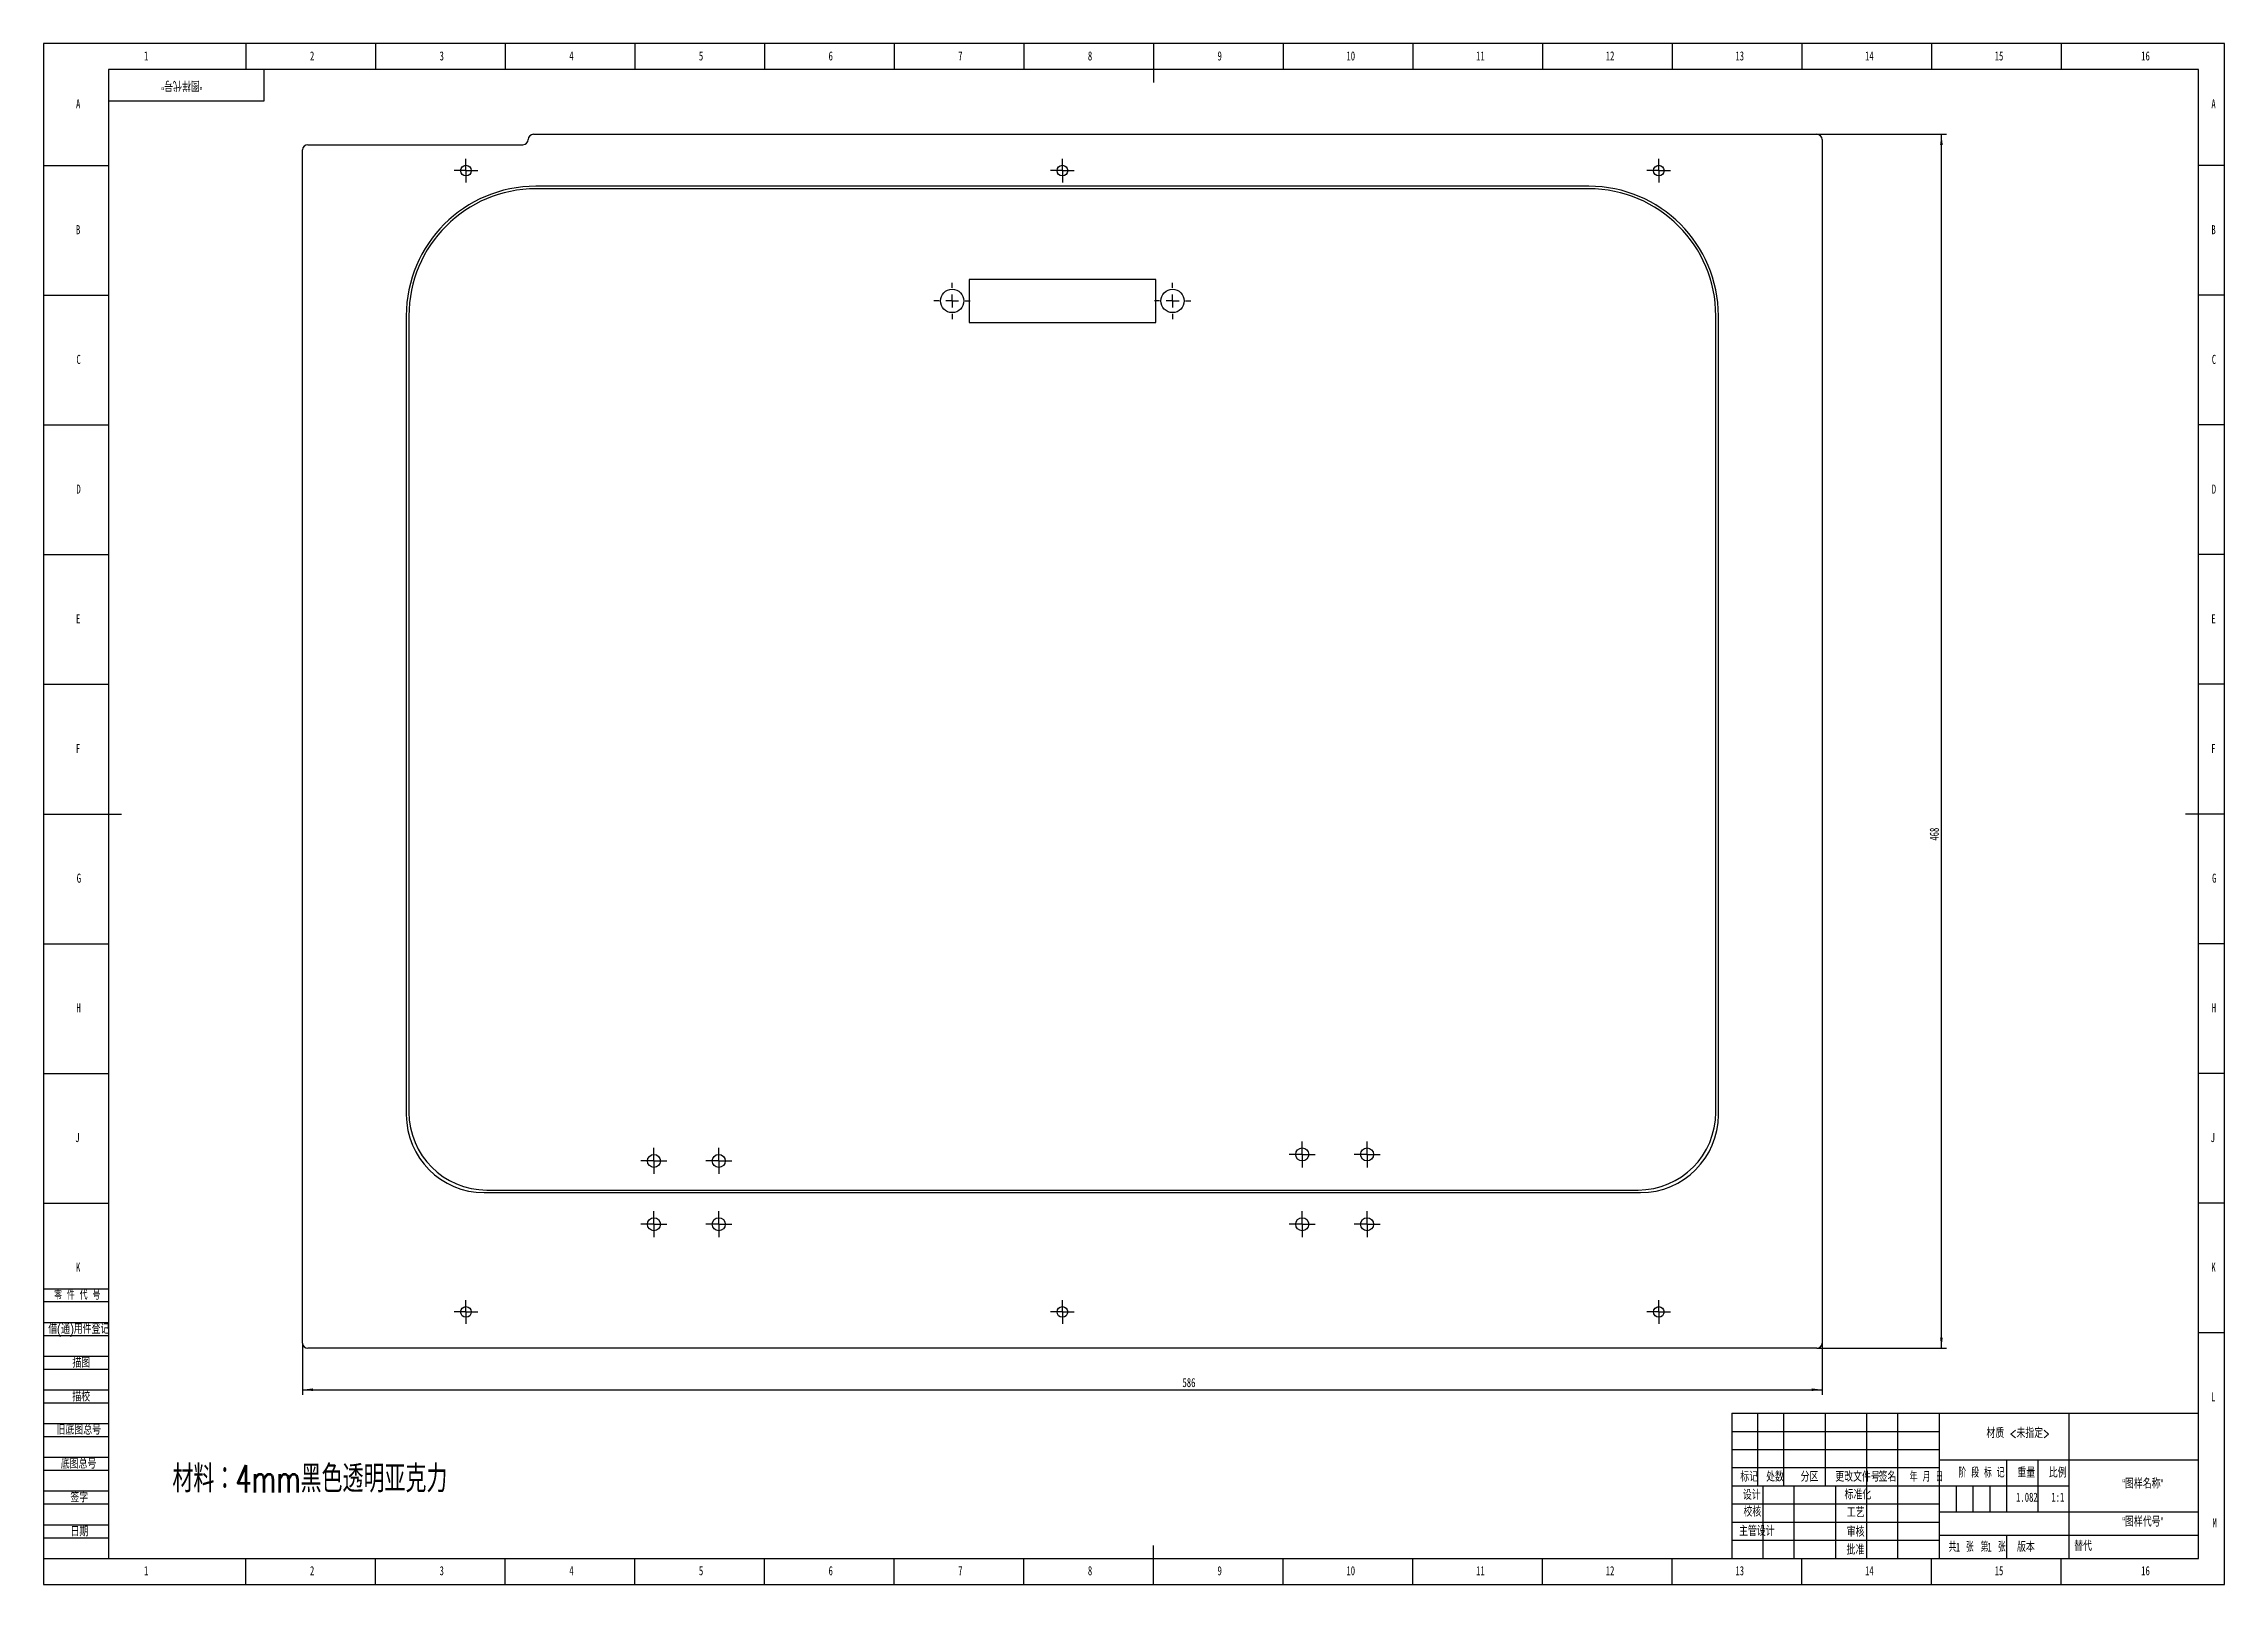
# Model space of a CAD drawing. Header units: millimetres. Extents: x 0 to 841, y 0 to 594.
import ezdxf

# ---------------------------------------------------------------- set-up
doc = ezdxf.new("R2010")
doc.units = ezdxf.units.MM
for name, color, linetype in [('10', 7, 'Continuous'), ('5', 7, 'Continuous'), ('SLD-0', 7, 'Continuous')]:
    doc.layers.add(name, color=color, linetype=linetype)
doc.styles.add('SLDTEXTSTYLE0', font='TXT', dxfattribs={"width": 0.7, "bigfont": 'bigfont'})
doc.styles.add('SLDTEXTSTYLE1', font='TXT', dxfattribs={"width": 0.62, "bigfont": 'bigfont'})
doc.styles.add('SLDTEXTSTYLE2', font='TXT', dxfattribs={"width": 0.614286, "bigfont": 'bigfont'})
doc.styles.add('SLDTEXTSTYLE3', font='TXT', dxfattribs={"width": 0.6, "bigfont": 'bigfont'})
doc.styles.add('SLDTEXTSTYLE4', font='TXT', dxfattribs={"width": 0.7})
doc.dimstyles.new('SLDDIMSTYLE0', dxfattribs={"dimtxt": 3.5, "dimasz": 4.08, "dimexe": 0, "dimexo": 0.0625, "dimgap": 0.875, "dimtad": 2, "dimrnd": 1e-09, "dimzin": 12, "dimdsep": 46, "dimtxsty": 'SLDTEXTSTYLE4', "dimsah": 1, "dimcen": 0.09, "dimadec": 0, "dimazin": 3, "dimtfac": 1, "dimtofl": 0, "dimtmove": 0, "dimatfit": 3, "dimfxl": 0, "dimfrac": 2, "dimtolj": 1, "dimtzin": 12, "dimarcsym": 0})

# ---------------------------------------------------------------- blocks, each defined once
blk = doc.blocks.new('_D')
at = {"layer": '10'}
for p, q in [((99.87, 93.04), (99.87, 73.04)), ((685.87, 93.04), (685.87, 73.04)), ((99.87, 75.04), (685.87, 75.04))]:
    blk.add_line(p, q, dxfattribs=at)
for points in [[(99.87, 75.04), (103.95, 74.53), (103.95, 75.55)], [(685.87, 75.04), (681.79, 75.55), (681.79, 74.53)]]:
    blk.add_solid(points, dxfattribs=at)
at = {"layer": '10', "insert": (439.2, 79.55), "char_height": 3.5, "attachment_point": 1, "style": 'SLDTEXTSTYLE4'}
blk.add_mtext('586', dxfattribs=at)
blk = doc.blocks.new('_D_1')
at = {"layer": '10'}
for p, q in [((683.87, 559.04), (733.87, 559.04)), ((731.87, 91.04), (731.87, 559.04)), ((683.87, 91.04), (733.87, 91.04))]:
    blk.add_line(p, q, dxfattribs=at)
for points in [[(731.87, 559.04), (731.36, 554.96), (732.38, 554.96)], [(731.87, 91.04), (732.38, 95.12), (731.36, 95.12)]]:
    blk.add_solid(points, dxfattribs=at)
at = {"layer": '10', "insert": (727.36, 286.72), "char_height": 3.5, "attachment_point": 1, "rotation": 90, "style": 'SLDTEXTSTYLE4'}
blk.add_mtext('468', dxfattribs=at)
blk = doc.blocks.new('SW_CENTERMARKSYMBOL_0')
at = {"layer": '10', "color": 0}
for p, q in [((-2.5, 0), (-5, 0)), ((0, 0), (-2.5, 0)), ((0, 2.5), (0, 5)), ((0, 0), (0, 2.5)), ((0, 0), (0, -2.5)), ((0, 0), (2.5, 0)), ((2.5, 0), (5, 0)), ((0, -2.5), (0, -5))]:
    blk.add_line(p, q, dxfattribs=at)
blk = doc.blocks.new('SW_CENTERMARKSYMBOL_1')
at = {"layer": '10', "color": 0}
for p, q in [((-2.5, 0), (-5, 0)), ((0, 0), (-2.5, 0)), ((0, 2.5), (0, 5)), ((0, 0), (0, 2.5)), ((0, 0), (0, -2.5)), ((0, 0), (2.5, 0)), ((2.5, 0), (5, 0)), ((0, -2.5), (0, -5))]:
    blk.add_line(p, q, dxfattribs=at)
blk = doc.blocks.new('SW_CENTERMARKSYMBOL_2')
at = {"layer": '10', "color": 0}
for p, q in [((-2.5, 0), (-5, 0)), ((0, 0), (-2.5, 0)), ((0, 2.5), (0, 5)), ((0, 0), (0, 2.5)), ((0, 0), (0, -2.5)), ((0, 0), (2.5, 0)), ((2.5, 0), (5, 0)), ((0, -2.5), (0, -5))]:
    blk.add_line(p, q, dxfattribs=at)
blk = doc.blocks.new('SW_CENTERMARKSYMBOL_3')
at = {"layer": '10', "color": 0}
for p, q in [((-2.5, 0), (-5, 0)), ((0, 0), (-2.5, 0)), ((0, 2.5), (0, 5)), ((0, 0), (0, 2.5)), ((0, 0), (0, -2.5)), ((0, 0), (2.5, 0)), ((2.5, 0), (5, 0)), ((0, -2.5), (0, -5))]:
    blk.add_line(p, q, dxfattribs=at)
blk = doc.blocks.new('SW_CENTERMARKSYMBOL_4')
at = {"layer": '10', "color": 0}
for p, q in [((-5, 0), (-7, 0)), ((0, 0), (-2.5, 0)), ((0, 5), (0, 7)), ((0, 0), (0, 2.5)), ((0, 0), (0, -2.5)), ((0, 0), (2.5, 0)), ((5, 0), (7, 0)), ((0, -5), (0, -7))]:
    blk.add_line(p, q, dxfattribs=at)
blk = doc.blocks.new('SW_CENTERMARKSYMBOL_5')
at = {"layer": '10', "color": 0}
for p, q in [((-5, 0), (-7, 0)), ((0, 0), (-2.5, 0)), ((0, 5), (0, 7)), ((0, 0), (0, 2.5)), ((0, 0), (0, -2.5)), ((0, 0), (2.5, 0)), ((5, 0), (7, 0)), ((0, -5), (0, -7))]:
    blk.add_line(p, q, dxfattribs=at)
blk = doc.blocks.new('SW_CENTERMARKSYMBOL_6')
at = {"layer": '10', "color": 0}
for p, q in [((-2.5, 0), (-5, 0)), ((0, 0), (-2.5, 0)), ((0, 2.5), (0, 5)), ((0, 0), (0, 2.5)), ((0, 0), (0, -2.5)), ((0, 0), (2.5, 0)), ((2.5, 0), (5, 0)), ((0, -2.5), (0, -5))]:
    blk.add_line(p, q, dxfattribs=at)
blk = doc.blocks.new('SW_CENTERMARKSYMBOL_7')
at = {"layer": '10', "color": 0}
for p, q in [((-2.5, 0), (-5, 0)), ((0, 0), (-2.5, 0)), ((0, 2.5), (0, 5)), ((0, 0), (0, 2.5)), ((0, 0), (0, -2.5)), ((0, 0), (2.5, 0)), ((2.5, 0), (5, 0)), ((0, -2.5), (0, -5))]:
    blk.add_line(p, q, dxfattribs=at)
blk = doc.blocks.new('SW_CENTERMARKSYMBOL_8')
at = {"layer": '10', "color": 0}
for p, q in [((-2.5, 0), (-5, 0)), ((0, 0), (-2.5, 0)), ((0, 2.5), (0, 5)), ((0, 0), (0, 2.5)), ((0, 0), (0, -2.5)), ((0, 0), (2.5, 0)), ((2.5, 0), (5, 0)), ((0, -2.5), (0, -5))]:
    blk.add_line(p, q, dxfattribs=at)
blk = doc.blocks.new('SW_CENTERMARKSYMBOL_9')
at = {"layer": '10', "color": 0}
for p, q in [((-2.5, 0), (-5, 0)), ((0, 0), (-2.5, 0)), ((0, 2.5), (0, 5)), ((0, 0), (0, 2.5)), ((0, 0), (0, -2.5)), ((0, 0), (2.5, 0)), ((2.5, 0), (5, 0)), ((0, -2.5), (0, -5))]:
    blk.add_line(p, q, dxfattribs=at)
blk = doc.blocks.new('SW_CENTERMARKSYMBOL_10')
at = {"layer": '10', "color": 0}
for p, q in [((-2.5, 0), (-4.55, 0)), ((0, 0), (-2.5, 0)), ((0, 2.5), (0, 4.55)), ((0, 0), (0, 2.5)), ((0, 0), (0, -2.5)), ((0, 0), (2.5, 0)), ((2.5, 0), (4.55, 0)), ((0, -2.5), (0, -4.55))]:
    blk.add_line(p, q, dxfattribs=at)
blk = doc.blocks.new('SW_CENTERMARKSYMBOL_11')
at = {"layer": '10', "color": 0}
for p, q in [((-2.5, 0), (-4.55, 0)), ((0, 0), (-2.5, 0)), ((0, 2.5), (0, 4.55)), ((0, 0), (0, 2.5)), ((0, 0), (0, -2.5)), ((0, 0), (2.5, 0)), ((2.5, 0), (4.55, 0)), ((0, -2.5), (0, -4.55))]:
    blk.add_line(p, q, dxfattribs=at)
blk = doc.blocks.new('SW_CENTERMARKSYMBOL_12')
at = {"layer": '10', "color": 0}
for p, q in [((-2.5, 0), (-4.55, 0)), ((0, 0), (-2.5, 0)), ((0, 2.5), (0, 4.55)), ((0, 0), (0, 2.5)), ((0, 0), (0, -2.5)), ((0, 0), (2.5, 0)), ((2.5, 0), (4.55, 0)), ((0, -2.5), (0, -4.55))]:
    blk.add_line(p, q, dxfattribs=at)
blk = doc.blocks.new('SW_CENTERMARKSYMBOL_13')
at = {"layer": '10', "color": 0}
for p, q in [((-2.5, 0), (-4.55, 0)), ((0, 0), (-2.5, 0)), ((0, 2.5), (0, 4.55)), ((0, 0), (0, 2.5)), ((0, 0), (0, -2.5)), ((0, 0), (2.5, 0)), ((2.5, 0), (4.55, 0)), ((0, -2.5), (0, -4.55))]:
    blk.add_line(p, q, dxfattribs=at)
blk = doc.blocks.new('SW_CENTERMARKSYMBOL_14')
at = {"layer": '10', "color": 0}
for p, q in [((-2.5, 0), (-4.55, 0)), ((0, 0), (-2.5, 0)), ((0, 2.5), (0, 4.55)), ((0, 0), (0, 2.5)), ((0, 0), (0, -2.5)), ((0, 0), (2.5, 0)), ((2.5, 0), (4.55, 0)), ((0, -2.5), (0, -4.55))]:
    blk.add_line(p, q, dxfattribs=at)
blk = doc.blocks.new('SW_CENTERMARKSYMBOL_15')
at = {"layer": '10', "color": 0}
for p, q in [((-2.5, 0), (-4.55, 0)), ((0, 0), (-2.5, 0)), ((0, 2.5), (0, 4.55)), ((0, 0), (0, 2.5)), ((0, 0), (0, -2.5)), ((0, 0), (2.5, 0)), ((2.5, 0), (4.55, 0)), ((0, -2.5), (0, -4.55))]:
    blk.add_line(p, q, dxfattribs=at)

msp = doc.modelspace()

# ---------------------------------------------------------------- linework, layer by layer
at = {"color": 7, "linetype": 'Continuous', "lineweight": 25}
for p, q in [((188.871, 559.039), (683.871, 559.039)), ((685.871, 557.039), (685.871, 93.039)), ((99.871, 93.039), (99.871, 553.039)), ((101.871, 555.039), (184.871, 555.039)), ((595.871, 539.039), (189.871, 539.039)), ((595.871, 538.039), (189.871, 538.039)), ((356.871, 503.039), (356.871, 486.539)), ((428.871, 503.039), (356.871, 503.039)), ((428.871, 486.539), (428.871, 503.039)), ((139.871, 489.039), (139.871, 181.039)), ((140.871, 489.039), (140.871, 182.039)), ((644.871, 182.039), (644.871, 489.039)), ((645.871, 181.039), (645.871, 489.039)), ((356.871, 486.539), (428.871, 486.539)), ((170.871, 152.039), (614.871, 152.039)), ((169.871, 151.039), (615.871, 151.039)), ((683.871, 91.039), (101.871, 91.039))]:
    msp.add_line(p, q, dxfattribs=at)
for centre, radius in [((162.871, 545.039), 2.05), ((392.871, 545.039), 2.05), ((622.871, 545.039), 2.05), ((350.371, 494.789), 4.5), ((435.371, 494.789), 4.5), ((485.371, 165.739), 2.5), ((510.371, 165.739), 2.5), ((235.371, 163.239), 2.5), ((260.371, 163.239), 2.5), ((235.371, 138.839), 2.5), ((260.371, 138.839), 2.5), ((485.371, 138.839), 2.5), ((510.371, 138.839), 2.5), ((162.871, 105.039), 2.05), ((392.871, 105.039), 2.05), ((622.871, 105.039), 2.05)]:
    msp.add_circle(centre, radius, dxfattribs=at)
for centre, radius, start, end in [((184.871, 557.039), 2, 270, 0), ((188.871, 557.039), 2, 90, 180), ((683.871, 557.039), 2, 0, 90), ((101.871, 553.039), 2, 90, 180), ((189.871, 489.039), 50, 90, 180), ((595.871, 489.039), 50, 0, 90), ((189.871, 489.039), 49, 90, 180), ((595.871, 489.039), 49, 0, 90), ((169.871, 181.039), 30, 180, 270), ((170.871, 182.039), 30, 180, 270), ((614.871, 182.039), 30, 270, 0), ((615.871, 181.039), 30, 270, 0), ((101.871, 93.039), 2, 180, 270), ((683.871, 93.039), 2, 270, 0)]:
    msp.add_arc(centre, radius, start, end, dxfattribs=at)
at = {"layer": '5', "color": 7}
for p, q in [((841, 594), (0, 594)), ((0, 594), (0, 0)), ((841, 0), (841, 594)), ((0, 114), (25, 114)), ((0, 109), (25, 109)), ((0, 101), (25, 101)), ((0, 96), (25, 96)), ((0, 88), (25, 88)), ((0, 83), (25, 83)), ((0, 75), (25, 75)), ((0, 70), (25, 70)), ((0, 62), (25, 62)), ((651, 59), (731, 59)), ((0, 57), (25, 57)), ((651, 52), (731, 52)), ((0, 49), (25, 49)), ((0, 44), (25, 44)), ((0, 36), (25, 36)), ((737.5, 38), (737.5, 28)), ((744, 38), (744, 28)), ((750.5, 38), (750.5, 28)), ((0, 31), (25, 31)), ((0, 23), (25, 23)), ((0, 18), (25, 18)), ((0, 0), (841, 0))]:
    msp.add_line(p, q, dxfattribs=at)
at = {"layer": '5'}
for p, q in [((78, 594), (78, 584)), ((128, 594), (128, 584)), ((178, 594), (178, 584)), ((228, 594), (228, 584)), ((278, 594), (278, 584)), ((328, 594), (328, 584)), ((378, 594), (378, 584)), ((478, 594), (478, 584)), ((528, 594), (528, 584)), ((578, 594), (578, 584)), ((628, 594), (628, 584)), ((678, 594), (678, 584)), ((728, 594), (728, 584)), ((778, 594), (778, 584)), ((0, 547), (25, 547)), ((841, 547), (831, 547)), ((0, 497), (25, 497)), ((841, 497), (831, 497)), ((0, 447), (25, 447)), ((841, 447), (831, 447)), ((0, 397), (25, 397)), ((841, 397), (831, 397)), ((0, 347), (25, 347)), ((841, 347), (831, 347)), ((0, 247), (25, 247)), ((841, 247), (831, 247)), ((0, 197), (25, 197)), ((841, 197), (831, 197)), ((0, 147), (25, 147)), ((841, 147), (831, 147)), ((841, 97), (831, 97)), ((78, 0), (78, 10)), ((128, 0), (128, 10)), ((178, 0), (178, 10)), ((228, 0), (228, 10)), ((278, 0), (278, 10)), ((328, 0), (328, 10)), ((378, 0), (378, 10)), ((478, 0), (478, 10)), ((528, 0), (528, 10)), ((578, 0), (578, 10)), ((628, 0), (628, 10)), ((678, 0), (678, 10)), ((728, 0), (728, 10)), ((778, 0), (778, 10))]:
    msp.add_line(p, q, dxfattribs=at)
at = {"layer": '5', "lineweight": 25}
for p, q in [((428, 594), (428, 579)), ((0, 297), (30, 297)), ((841, 297), (826, 297)), ((757, 19.007), (757, 10)), ((428, 0), (428, 15))]:
    msp.add_line(p, q, dxfattribs=at)
at = {"layer": '5', "color": 7, "lineweight": 25}
for p, q in [((831, 584), (25, 584)), ((25, 584), (25, 10)), ((85, 572), (85, 584)), ((831, 10), (831, 584)), ((25, 572), (85, 572)), ((651, 66), (831, 66)), ((651, 66), (651, 10)), ((661, 66), (661, 38)), ((671, 66), (671, 38)), ((687, 66), (687, 38)), ((703, 66), (703, 10)), ((715, 66), (715, 10)), ((731, 66), (731, 10)), ((781, 66), (781, 38)), ((651, 45), (731, 45)), ((731, 48), (831, 48)), ((757, 48), (757, 28)), ((769, 48), (769, 28)), ((651, 38), (781, 38)), ((663, 38), (663, 10)), ((675, 38), (675, 10)), ((691, 38), (691, 10)), ((781, 38), (781, 10)), ((651, 31), (731, 31)), ((731, 28), (831, 28)), ((651, 24), (731, 24)), ((651, 17), (731, 17)), ((731, 19), (831, 19.028)), ((0, 10), (831, 10))]:
    msp.add_line(p, q, dxfattribs=at)

# ---------------------------------------------------------------- block references
at = {"layer": '10'}
for name, p in [('SW_CENTERMARKSYMBOL_11', (162.871, 545.039)), ('SW_CENTERMARKSYMBOL_12', (392.871, 545.039)), ('SW_CENTERMARKSYMBOL_13', (622.871, 545.039)), ('SW_CENTERMARKSYMBOL_4', (350.371, 494.789)), ('SW_CENTERMARKSYMBOL_5', (435.371, 494.789)), ('SW_CENTERMARKSYMBOL_0', (235.371, 163.239)), ('SW_CENTERMARKSYMBOL_3', (260.371, 163.239)), ('SW_CENTERMARKSYMBOL_2', (485.371, 165.739)), ('SW_CENTERMARKSYMBOL_1', (510.371, 165.739)), ('SW_CENTERMARKSYMBOL_6', (235.371, 138.839)), ('SW_CENTERMARKSYMBOL_9', (260.371, 138.839)), ('SW_CENTERMARKSYMBOL_8', (485.371, 138.839)), ('SW_CENTERMARKSYMBOL_7', (510.371, 138.839)), ('SW_CENTERMARKSYMBOL_15', (162.871, 105.039)), ('SW_CENTERMARKSYMBOL_10', (392.871, 105.039)), ('SW_CENTERMARKSYMBOL_14', (622.871, 105.039))]:
    msp.add_blockref(name, p, dxfattribs=at)

# ---------------------------------------------------------------- texts
for s, insert, char_height, attachment_point, style in [('1', (39.544, 591.017), 3.5, 2, 'SLDTEXTSTYLE4'), ('2', (103.544, 591.017), 3.5, 2, 'SLDTEXTSTYLE4'), ('3', (153.544, 591.017), 3.5, 2, 'SLDTEXTSTYLE4'), ('4', (203.544, 591.017), 3.5, 2, 'SLDTEXTSTYLE4'), ('5', (253.544, 591.017), 3.5, 2, 'SLDTEXTSTYLE4'), ('6', (303.547, 591.017), 3.5, 2, 'SLDTEXTSTYLE4'), ('7', (353.547, 591.017), 3.5, 2, 'SLDTEXTSTYLE4'), ('8', (403.547, 591.017), 3.5, 2, 'SLDTEXTSTYLE4'), ('9', (453.547, 591.017), 3.5, 2, 'SLDTEXTSTYLE4'), ('10', (504.089, 591.017), 3.5, 2, 'SLDTEXTSTYLE4'), ('11', (554.089, 591.017), 3.5, 2, 'SLDTEXTSTYLE4'), ('12', (604.089, 591.017), 3.5, 2, 'SLDTEXTSTYLE4'), ('13', (654.089, 591.017), 3.5, 2, 'SLDTEXTSTYLE4'), ('14', (704.089, 591.017), 3.5, 2, 'SLDTEXTSTYLE4'), ('15', (754.089, 591.017), 3.5, 2, 'SLDTEXTSTYLE4'), ('16', (810.591, 591.017), 3.5, 2, 'SLDTEXTSTYLE4'), ('A', (13.32, 572.517), 3.5, 2, 'SLDTEXTSTYLE4'), ('A', (836.82, 572.517), 3.5, 2, 'SLDTEXTSTYLE4'), ('B', (13.32, 524.017), 3.5, 2, 'SLDTEXTSTYLE4'), ('B', (836.82, 524.017), 3.5, 2, 'SLDTEXTSTYLE4'), ('C', (13.482, 474.017), 3.5, 2, 'SLDTEXTSTYLE4'), ('C', (836.982, 474.017), 3.5, 2, 'SLDTEXTSTYLE4'), ('D', (13.484, 424.017), 3.5, 2, 'SLDTEXTSTYLE4'), ('D', (836.984, 424.017), 3.5, 2, 'SLDTEXTSTYLE4'), ('E', (13.318, 374.017), 3.5, 2, 'SLDTEXTSTYLE4'), ('E', (836.818, 374.017), 3.5, 2, 'SLDTEXTSTYLE4'), ('F', (13.279, 324.017), 3.5, 2, 'SLDTEXTSTYLE4'), ('F', (836.779, 324.017), 3.5, 2, 'SLDTEXTSTYLE4'), ('G', (13.594, 274.017), 3.5, 2, 'SLDTEXTSTYLE4'), ('G', (837.094, 274.017), 3.5, 2, 'SLDTEXTSTYLE4'), ('H', (13.484, 224.017), 3.5, 2, 'SLDTEXTSTYLE4'), ('H', (836.984, 224.017), 3.5, 2, 'SLDTEXTSTYLE4'), ('J', (13.015, 174.017), 3.5, 2, 'SLDTEXTSTYLE4'), ('J', (836.515, 174.017), 3.5, 2, 'SLDTEXTSTYLE4'), ('K', (13.32, 124.017), 3.5, 2, 'SLDTEXTSTYLE4'), ('K', (836.82, 124.017), 3.5, 2, 'SLDTEXTSTYLE4'), ('L', (836.681, 74.017), 3.5, 2, 'SLDTEXTSTYLE4'), ('\\M+18DDE质 <\\M+196A2\\M+18E77\\M+192E8>', (761.432, 59.972), 3.5, 2, 'SLDTEXTSTYLE0'), ('\\M+18DDE\\M+197BF\\M+181464mm\\M+1FC4B\\M+19046\\M+193A7\\M+196BE亚\\M+18D8E\\M+197CD', (49.667, 45.969), 10.5, 1, 'SLDTEXTSTYLE0'), ('1.082', (764.843, 35.353), 3.5, 2, 'SLDTEXTSTYLE4'), ('1:1', (776.749, 35.353), 3.5, 2, 'SLDTEXTSTYLE4'), ('\\M+18167图样\\M+196BC\\M+18FCC\\M+18168', (809.535, 40.494), 3.5, 2, 'SLDTEXTSTYLE0'), ('\\M+18D5A\\M+18A6A', (658.951, 29.668), 3.5, 2, 'SLDTEXTSTYLE0'), ('\\M+18167图样\\M+191E3\\M+18D86\\M+18168', (809.537, 25.833), 3.5, 2, 'SLDTEXTSTYLE0'), ('M', (837.207, 25.517), 3.5, 2, 'SLDTEXTSTYLE4'), ('\\M+18EE5\\M+18AC7设计', (660.701, 22.22), 3.5, 2, 'SLDTEXTSTYLE0'), ('1', (737.45, 16.086), 3.5, 1, 'SLDTEXTSTYLE4'), ('1', (749.566, 16.086), 3.5, 1, 'SLDTEXTSTYLE4'), ('1', (39.544, 7.017), 3.5, 2, 'SLDTEXTSTYLE4'), ('2', (103.544, 7.017), 3.5, 2, 'SLDTEXTSTYLE4'), ('3', (153.544, 7.017), 3.5, 2, 'SLDTEXTSTYLE4'), ('4', (203.544, 7.017), 3.5, 2, 'SLDTEXTSTYLE4'), ('5', (253.544, 7.017), 3.5, 2, 'SLDTEXTSTYLE4'), ('6', (303.547, 7.017), 3.5, 2, 'SLDTEXTSTYLE4'), ('7', (353.547, 7.017), 3.5, 2, 'SLDTEXTSTYLE4'), ('8', (403.547, 7.017), 3.5, 2, 'SLDTEXTSTYLE4'), ('9', (453.547, 7.017), 3.5, 2, 'SLDTEXTSTYLE4'), ('10', (504.089, 7.017), 3.5, 2, 'SLDTEXTSTYLE4'), ('11', (554.089, 7.017), 3.5, 2, 'SLDTEXTSTYLE4'), ('12', (604.089, 7.017), 3.5, 2, 'SLDTEXTSTYLE4'), ('13', (654.089, 7.017), 3.5, 2, 'SLDTEXTSTYLE4'), ('14', (704.089, 7.017), 3.5, 2, 'SLDTEXTSTYLE4'), ('15', (754.089, 7.017), 3.5, 2, 'SLDTEXTSTYLE4'), ('16', (810.591, 7.017), 3.5, 2, 'SLDTEXTSTYLE4')]:
    msp.add_mtext(s, dxfattribs=dict(at, insert=insert, char_height=char_height, attachment_point=attachment_point, style=style))
at = {"layer": '10', "color": 7, "char_height": 3.5}
for s, insert, attachment_point, style in [('\\M+197EB \\M+18C8F \\M+191E3 \\M+18D86', (4.079, 113.294), 1, 'SLDTEXTSTYLE2'), ('\\M+18ED8(\\M+192CA)\\M+19770\\M+18C8F\\M+1936F记', (1.824, 100.136), 1, 'SLDTEXTSTYLE0'), ('\\M+19560图', (14.549, 87.091), 2, 'SLDTEXTSTYLE0'), ('\\M+19560\\M+18D5A', (14.517, 74.062), 2, 'SLDTEXTSTYLE0'), ('\\M+18B8C\\M+192EA图总\\M+18D86', (4.985, 61.266), 1, 'SLDTEXTSTYLE0'), ('\\M+192EA图总\\M+18D86', (6.614, 48.182), 1, 'SLDTEXTSTYLE0'), ('标记', (657.741, 43.15), 2, 'SLDTEXTSTYLE0'), ('处\\M+19094', (667.714, 43.15), 2, 'SLDTEXTSTYLE0'), ('\\M+195AA\\M+18BE6', (681.017, 43.15), 2, 'SLDTEXTSTYLE0'), ('\\M+18D58\\M+189FC\\M+195B6\\M+18C8F\\M+18D86', (699.536, 43.15), 2, 'SLDTEXTSTYLE0'), ('签\\M+196BC', (711.069, 43.15), 2, 'SLDTEXTSTYLE0'), ('\\M+1944E \\M+18C8E \\M+193FA', (726.13, 43.15), 2, 'SLDTEXTSTYLE1'), ('阶 \\M+19269 标 记', (747.345, 44.73), 2, 'SLDTEXTSTYLE2'), ('\\M+18F64\\M+197CA', (764.598, 44.73), 2, 'SLDTEXTSTYLE0'), ('\\M+194E4\\M+197E1', (776.716, 44.73), 2, 'SLDTEXTSTYLE0'), ('签\\M+18E9A', (13.748, 35.163), 2, 'SLDTEXTSTYLE0'), ('设计', (658.75, 36.169), 2, 'SLDTEXTSTYLE0'), ('标\\M+18F79\\M+189BB', (699.675, 36.284), 2, 'SLDTEXTSTYLE0'), ('\\M+18D48艺', (698.789, 29.368), 2, 'SLDTEXTSTYLE0'), ('\\M+193FA\\M+18AFA', (13.825, 22.051), 2, 'SLDTEXTSTYLE0'), ('审\\M+18A6A', (698.788, 21.92), 2, 'SLDTEXTSTYLE0'), ('\\M+194E1\\M+18F79', (698.71, 15.009), 2, 'SLDTEXTSTYLE0'), ('\\M+18BA4  张', (739.494, 16.086), 2, 'SLDTEXTSTYLE3'), ('\\M+191E6  张', (751.83, 16.086), 2, 'SLDTEXTSTYLE3'), ('\\M+194C5\\M+1967B', (764.433, 16.086), 2, 'SLDTEXTSTYLE0')]:
    msp.add_mtext(s, dxfattribs=dict(at, insert=insert, attachment_point=attachment_point, style=style))
at = {"layer": 'SLD-0', "insert": (53.333, 576.133), "char_height": 3.5, "attachment_point": 2, "rotation": 180, "style": 'SLDTEXTSTYLE0'}
msp.add_mtext('\\M+18167图样\\M+191E3\\M+18D86\\M+18168', dxfattribs=at)
at = {"layer": 'SLD-0', "insert": (783.073, 16.45), "char_height": 3.5, "attachment_point": 1, "style": 'SLDTEXTSTYLE0'}
msp.add_mtext('\\M+191D6\\M+191E3', dxfattribs=at)

# ---------------------------------------------------------------- dimensions: what is measured, and where the dimension line sits
at = {"layer": '10'}
for base, p1, p2, angle, picture, middle in [((731.871, 559.039), (683.871, 91.039), (683.871, 559.039), 90, '_D_1', (731.871, 289.016)), ((685.871, 75.039), (99.871, 93.039), (685.871, 93.039), 0, '_D', (441.501, 75.039))]:
    dim = msp.add_linear_dim(base=base, p1=p1, p2=p2, angle=angle, dimstyle='SLDDIMSTYLE0', dxfattribs=at)
    dim.commit()
    dim.dimension.update_dxf_attribs({"geometry": picture, "text_midpoint": middle, "dimtype": 160})

doc.saveas('drawing.dxf')
